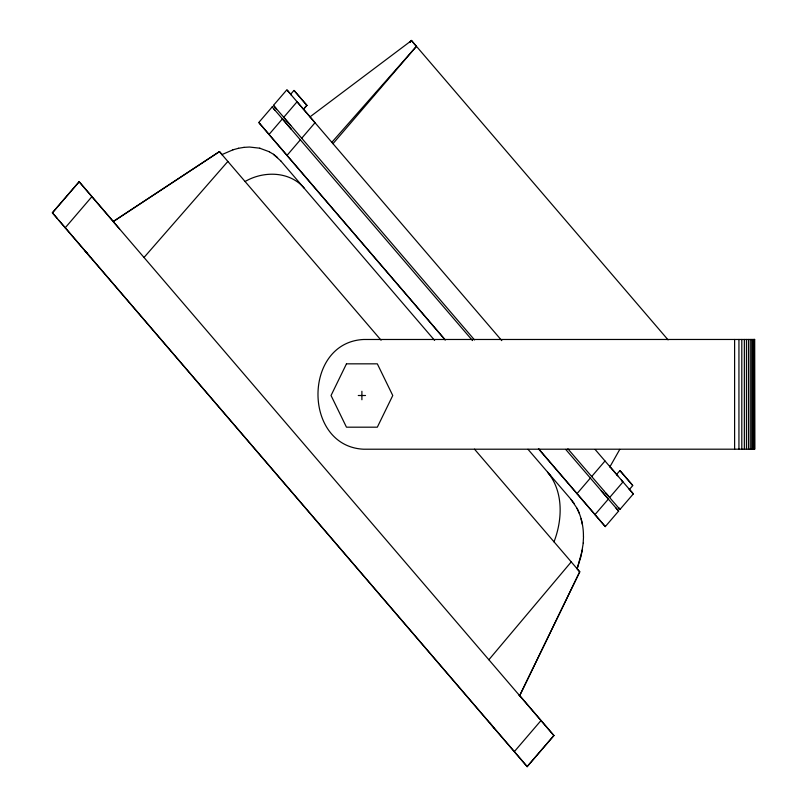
<?xml version="1.0" encoding="UTF-8"?>
<svg xmlns="http://www.w3.org/2000/svg" width="807" height="807" viewBox="0 0 807 807"><rect width="100%" height="100%" fill="white"/><g stroke="black" fill="none" stroke-linecap="round" stroke-linejoin="round"><path stroke-width="1.21" d="M361.899 399.747L361.899 391.274M734.612 449.217L734.612 339.475M738.94 449.217L738.94 339.475M741.804 449.217L741.804 339.475M744.347 339.465L744.347 449.196M746.445 449.217L746.445 339.475M748.462 449.217L748.462 339.475M750.238 449.217L750.238 339.475M751.731 449.217L751.731 339.475M752.911 449.217L752.921 339.475M753.889 449.217L753.889 339.475L754.636 339.465L754.636 449.196L754.454 339.475M583.179 543.03L583.522 536.675M583.269 543.02L581.131 555.952L577.126 568.824L582.503 549.456M553.985 541.89C562.6 519.587 563.619 491.554 547.64 472.226M518.619 694.444L519.668 695.674L579.749 571.81L474.496 449.166M519.668 695.674L579.749 571.81M609.941 466.759L619.776 449.398M488.871 659.753L571.185 561.965M518.992 694.716L553.945 735.5L527.122 766.65L52.364 212.846L79.187 181.696L113.333 221.511L219.504 151.575L221.794 154.248M52.364 212.846L79.187 181.696M65.196 227.816L91.887 196.676M445.212 339.858L258.785 122.493L272.191 106.917M276.468 108.874L273.462 105.364L286.868 89.789L289.884 93.299M445.111 339.868L269.034 134.466L282.389 118.901L472.509 340.554M290.732 125.539L283.711 117.348L297.067 101.773L300.759 106.11M306.821 105.364L303.482 109.258L306.892 105.354L293.99 90.394L290.651 94.288L291.519 95.297M286.989 155.418L300.335 139.853M301.667 138.3L315.012 122.735M409.714 42.307L411.318 40.35L668.085 339.878M409.916 42.529L411.62 40.703M332.978 143.686L416.392 46.392L411.53 40.602M576.975 493.692L590.321 478.127M591.652 476.574L604.998 460.999M629.399 489.435L632.809 485.542L619.978 470.572L616.568 474.476L617.496 475.464M605.29 526.608L604.877 526.214L605.29 526.608L618.636 511.043L615.559 507.542M633.313 493.924L632.9 493.521L633.313 493.924L619.907 509.499L618.535 507.896L619.978 509.489L618.596 507.885M514.291 751.68L540.983 720.55M527.122 766.65L553.945 735.5M144.019 257.473L227.846 161.45M331.808 142.325L416.392 46.392M310.059 116.823L411.439 40.612M219.504 151.575L113.222 221.552L119.587 228.976M245.056 181.525C263.536 170.68 289.995 171.054 304.461 188.424M233.031 149.799L221.975 154.581L381.086 340.201M232.941 149.809L238.559 148.276M238.479 148.286L244.057 147.358M283.731 117.338L289.077 123.471M269.054 134.466L260.157 124.096M610.142 466.991L609.487 466.103M565.747 449.459L608.387 499.069L594.941 514.644L604.947 526.204L538.471 448.783M494.459 728.388L493.47 727.379M243.976 147.368L249.474 147.035L259.854 148.206M754.636 339.465L363.675 339.485C302.756 342.36 302.756 446.342 363.664 449.217L754.636 449.196M358.268 395.511L365.521 395.511M259.763 148.216L269.336 151.766M269.256 151.777L273.644 154.399M273.593 154.399L277.598 157.577M273.553 154.409L281.169 161.259M579.648 571.82L577.358 569.157M553.814 735.52L79.056 181.706M52.495 212.826L57.519 218.687M306.892 105.354L305.964 104.365M620.765 471.581L631.942 484.533M294.848 91.403L306.035 104.355M620.129 470.834L620.835 471.57M301.606 107.069L309.737 116.43M609.759 466.416L617.809 475.807M621.39 480.014L622.5 481.305M628.895 488.76L631.942 492.32M288.18 91.403L501.783 340.604M595.173 449.539L632.97 493.511L631.881 492.32M622.358 481.244L622.974 481.961L609.628 497.526L619.625 509.076M273.462 105.364L283.792 117.328M289.663 124.157L474.516 339.929M567.896 448.853L604.463 491.372M604.362 491.382L609.709 497.516L606.017 493.178M272.544 107.321L272.13 106.928L282.46 118.891M273.502 108.531L275.126 110.428M291.357 129.382L282.379 118.901M601.255 490.878L618.636 511.043L617.194 509.449M538.582 448.763L595.041 514.634M281.088 161.279L434.6 340.362M527.98 449.287L571.174 499.553M222.439 155.146L219.393 151.595M87.227 253.358L85.169 251.088L90.465 257.272M58.911 220.311L63.107 225.203M63.652 225.839L527.253 766.63M631.881 484.543L632.587 485.279M294.212 90.656L294.918 91.393M621.703 480.347L622.459 481.234M287.151 90.213L288.25 91.393M314.69 122.351L309.969 116.833M259.128 122.896L260.227 124.086M494.237 728.136L489.778 722.931M574.362 503.739L571.104 499.563L577.096 508.38M548.215 472.761L551.393 476.937M579.376 513.413L577.055 508.38C581.484 517.116 583.562 526.921 583.431 536.685M581.08 518.83L582.422 524.53M346.465 363.836L331.041 395.511L346.465 427.185L377.323 427.185L392.757 395.511L377.323 363.836L346.465 363.836"/></g></svg>
